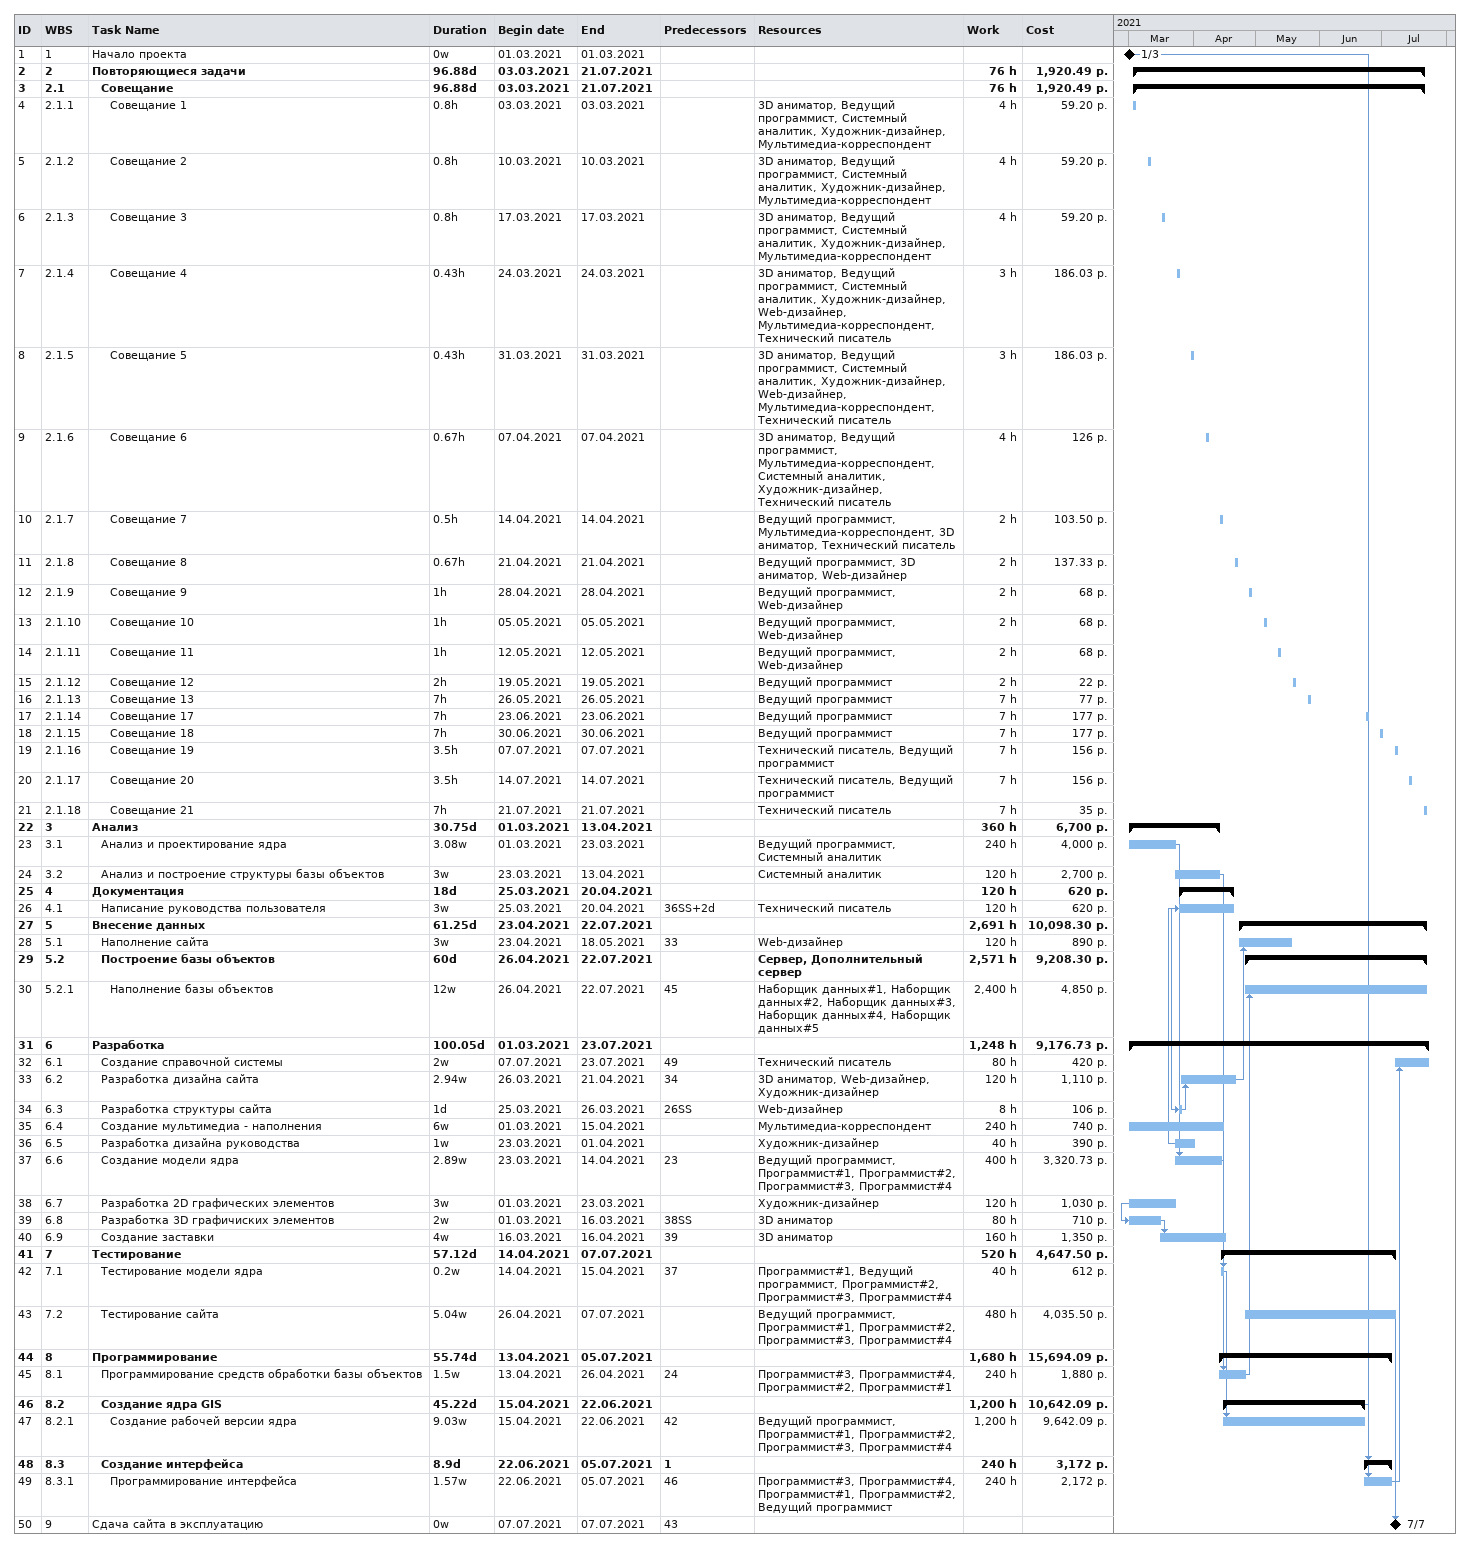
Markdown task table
| ID | WBS | Task | Duration | Start | Finish | Predecessors | Resources | Work (h) | Cost (р.) |
|---|---|---|---|---|---|---|---|---|---|
| 1 | 1 | Начало проекта | 0w | 2021-03-01 | 2021-03-01 |  |  |  |  |
| 2 | 2 | **Повторяющиеся задачи** | 96.88d | 2021-03-03 | 2021-07-21 |  |  | 76 | 1920.49 |
| 3 | 2.1 | **Совещание** | 96.88d | 2021-03-03 | 2021-07-21 |  |  | 76 | 1920.49 |
| 4 | 2.1.1 | Совещание 1 | 0.8h | 2021-03-03 | 2021-03-03 |  | 3D аниматор, Ведущий программист, Системный аналитик, Художник-дизайнер, Мультимедиа-корреспондент | 4 | 59.20 |
| 5 | 2.1.2 | Совещание 2 | 0.8h | 2021-03-10 | 2021-03-10 |  | 3D аниматор, Ведущий программист, Системный аналитик, Художник-дизайнер, Мультимедиа-корреспондент | 4 | 59.20 |
| 6 | 2.1.3 | Совещание 3 | 0.8h | 2021-03-17 | 2021-03-17 |  | 3D аниматор, Ведущий программист, Системный аналитик, Художник-дизайнер, Мультимедиа-корреспондент | 4 | 59.20 |
| 7 | 2.1.4 | Совещание 4 | 0.43h | 2021-03-24 | 2021-03-24 |  | 3D аниматор, Ведущий программист, Системный аналитик, Художник-дизайнер, Web-дизайнер, Мультимедиа-корреспондент, Технический писатель | 3 | 186.03 |
| 8 | 2.1.5 | Совещание 5 | 0.43h | 2021-03-31 | 2021-03-31 |  | 3D аниматор, Ведущий программист, Системный аналитик, Художник-дизайнер, Web-дизайнер, Мультимедиа-корреспондент, Технический писатель | 3 | 186.03 |
| 9 | 2.1.6 | Совещание 6 | 0.67h | 2021-04-07 | 2021-04-07 |  | 3D аниматор, Ведущий программист, Мультимедиа-корреспондент, Системный аналитик, Художник-дизайнер, Технический писатель | 4 | 126 |
| 10 | 2.1.7 | Совещание 7 | 0.5h | 2021-04-14 | 2021-04-14 |  | Ведущий программист, Мультимедиа-корреспондент, 3D аниматор, Технический писатель | 2 | 103.50 |
| 11 | 2.1.8 | Совещание 8 | 0.67h | 2021-04-21 | 2021-04-21 |  | Ведущий программист, 3D аниматор, Web-дизайнер | 2 | 137.33 |
| 12 | 2.1.9 | Совещание 9 | 1h | 2021-04-28 | 2021-04-28 |  | Ведущий программист, Web-дизайнер | 2 | 68 |
| 13 | 2.1.10 | Совещание 10 | 1h | 2021-05-05 | 2021-05-05 |  | Ведущий программист, Web-дизайнер | 2 | 68 |
| 14 | 2.1.11 | Совещание 11 | 1h | 2021-05-12 | 2021-05-12 |  | Ведущий программист, Web-дизайнер | 2 | 68 |
| 15 | 2.1.12 | Совещание 12 | 2h | 2021-05-19 | 2021-05-19 |  | Ведущий программист | 2 | 22 |
| 16 | 2.1.13 | Совещание 13 | 7h | 2021-05-26 | 2021-05-26 |  | Ведущий программист | 7 | 77 |
| 17 | 2.1.14 | Совещание 17 | 7h | 2021-06-23 | 2021-06-23 |  | Ведущий программист | 7 | 177 |
| 18 | 2.1.15 | Совещание 18 | 7h | 2021-06-30 | 2021-06-30 |  | Ведущий программист | 7 | 177 |
| 19 | 2.1.16 | Совещание 19 | 3.5h | 2021-07-07 | 2021-07-07 |  | Технический писатель, Ведущий программист | 7 | 156 |
| 20 | 2.1.17 | Совещание 20 | 3.5h | 2021-07-14 | 2021-07-14 |  | Технический писатель, Ведущий программист | 7 | 156 |
| 21 | 2.1.18 | Совещание 21 | 7h | 2021-07-21 | 2021-07-21 |  | Технический писатель | 7 | 35 |
| 22 | 3 | **Анализ** | 30.75d | 2021-03-01 | 2021-04-13 |  |  | 360 | 6700 |
| 23 | 3.1 | Анализ и проектирование ядра | 3.08w | 2021-03-01 | 2021-03-23 |  | Ведущий программист, Системный аналитик | 240 | 4000 |
| 24 | 3.2 | Анализ и построение структуры базы объектов | 3w | 2021-03-23 | 2021-04-13 |  | Системный аналитик | 120 | 2700 |
| 25 | 4 | **Документация** | 18d | 2021-03-25 | 2021-04-20 |  |  | 120 | 620 |
| 26 | 4.1 | Написание руководства пользователя | 3w | 2021-03-25 | 2021-04-20 | 36SS+2d | Технический писатель | 120 | 620 |
| 27 | 5 | **Внесение данных** | 61.25d | 2021-04-23 | 2021-07-22 |  |  | 2691 | 10098.30 |
| 28 | 5.1 | Наполнение сайта | 3w | 2021-04-23 | 2021-05-18 | 33 | Web-дизайнер | 120 | 890 |
| 29 | 5.2 | **Построение базы объектов** | 60d | 2021-04-26 | 2021-07-22 |  | Сервер, Дополнительный сервер | 2571 | 9208.30 |
| 30 | 5.2.1 | Наполнение базы объектов | 12w | 2021-04-26 | 2021-07-22 | 45 | Наборщик данных#1, Наборщик данных#2, Наборщик данных#3, Наборщик данных#4, Наборщик данных#5 | 2400 | 4850 |
| 31 | 6 | **Разработка** | 100.05d | 2021-03-01 | 2021-07-23 |  |  | 1248 | 9176.73 |
| 32 | 6.1 | Создание справочной системы | 2w | 2021-07-07 | 2021-07-23 | 49 | Технический писатель | 80 | 420 |
| 33 | 6.2 | Разработка дизайна сайта | 2.94w | 2021-03-26 | 2021-04-21 | 34 | 3D аниматор, Web-дизайнер, Художник-дизайнер | 120 | 1110 |
| 34 | 6.3 | Разработка структуры сайта | 1d | 2021-03-25 | 2021-03-26 | 26SS | Web-дизайнер | 8 | 106 |
| 35 | 6.4 | Создание мультимедиа - наполнения | 6w | 2021-03-01 | 2021-04-15 |  | Мультимедиа-корреспондент | 240 | 740 |
| 36 | 6.5 | Разработка дизайна руководства | 1w | 2021-03-23 | 2021-04-01 |  | Художник-дизайнер | 40 | 390 |
| 37 | 6.6 | Создание модели ядра | 2.89w | 2021-03-23 | 2021-04-14 | 23 | Ведущий программист, Программист#1, Программист#2, Программист#3, Программист#4 | 400 | 3320.73 |
| 38 | 6.7 | Разработка 2D графических элементов | 3w | 2021-03-01 | 2021-03-23 |  | Художник-дизайнер | 120 | 1030 |
| 39 | 6.8 | Разработка 3D графичиских элементов | 2w | 2021-03-01 | 2021-03-16 | 38SS | 3D аниматор | 80 | 710 |
| 40 | 6.9 | Создание заставки | 4w | 2021-03-16 | 2021-04-16 | 39 | 3D аниматор | 160 | 1350 |
| 41 | 7 | **Тестирование** | 57.12d | 2021-04-14 | 2021-07-07 |  |  | 520 | 4647.50 |
| 42 | 7.1 | Тестирование модели ядра | 0.2w | 2021-04-14 | 2021-04-15 | 37 | Программист#1, Ведущий программист, Программист#2, Программист#3, Программист#4 | 40 | 612 |
| 43 | 7.2 | Тестирование сайта | 5.04w | 2021-04-26 | 2021-07-07 |  | Ведущий программист, Программист#1, Программист#2, Программист#3, Программист#4 | 480 | 4035.50 |
| 44 | 8 | **Программирование** | 55.74d | 2021-04-13 | 2021-07-05 |  |  | 1680 | 15694.09 |
| 45 | 8.1 | Программирование средств обработки базы объектов | 1.5w | 2021-04-13 | 2021-04-26 | 24 | Программист#3, Программист#4, Программист#2, Программист#1 | 240 | 1880 |
| 46 | 8.2 | **Создание ядра GIS** | 45.22d | 2021-04-15 | 2021-06-22 |  |  | 1200 | 10642.09 |
| 47 | 8.2.1 | Создание рабочей версии ядра | 9.03w | 2021-04-15 | 2021-06-22 | 42 | Ведущий программист, Программист#1, Программист#2, Программист#3, Программист#4 | 1200 | 9642.09 |
| 48 | 8.3 | **Создание интерфейса** | 8.9d | 2021-06-22 | 2021-07-05 | 1 |  | 240 | 3172 |
| 49 | 8.3.1 | Программирование интерфейса | 1.57w | 2021-06-22 | 2021-07-05 | 46 | Программист#3, Программист#4, Программист#1, Программист#2, Ведущий программист | 240 | 2172 |
| 50 | 9 | Сдача сайта в эксплуатацию | 0w | 2021-07-07 | 2021-07-07 | 43 |  |  |  |
